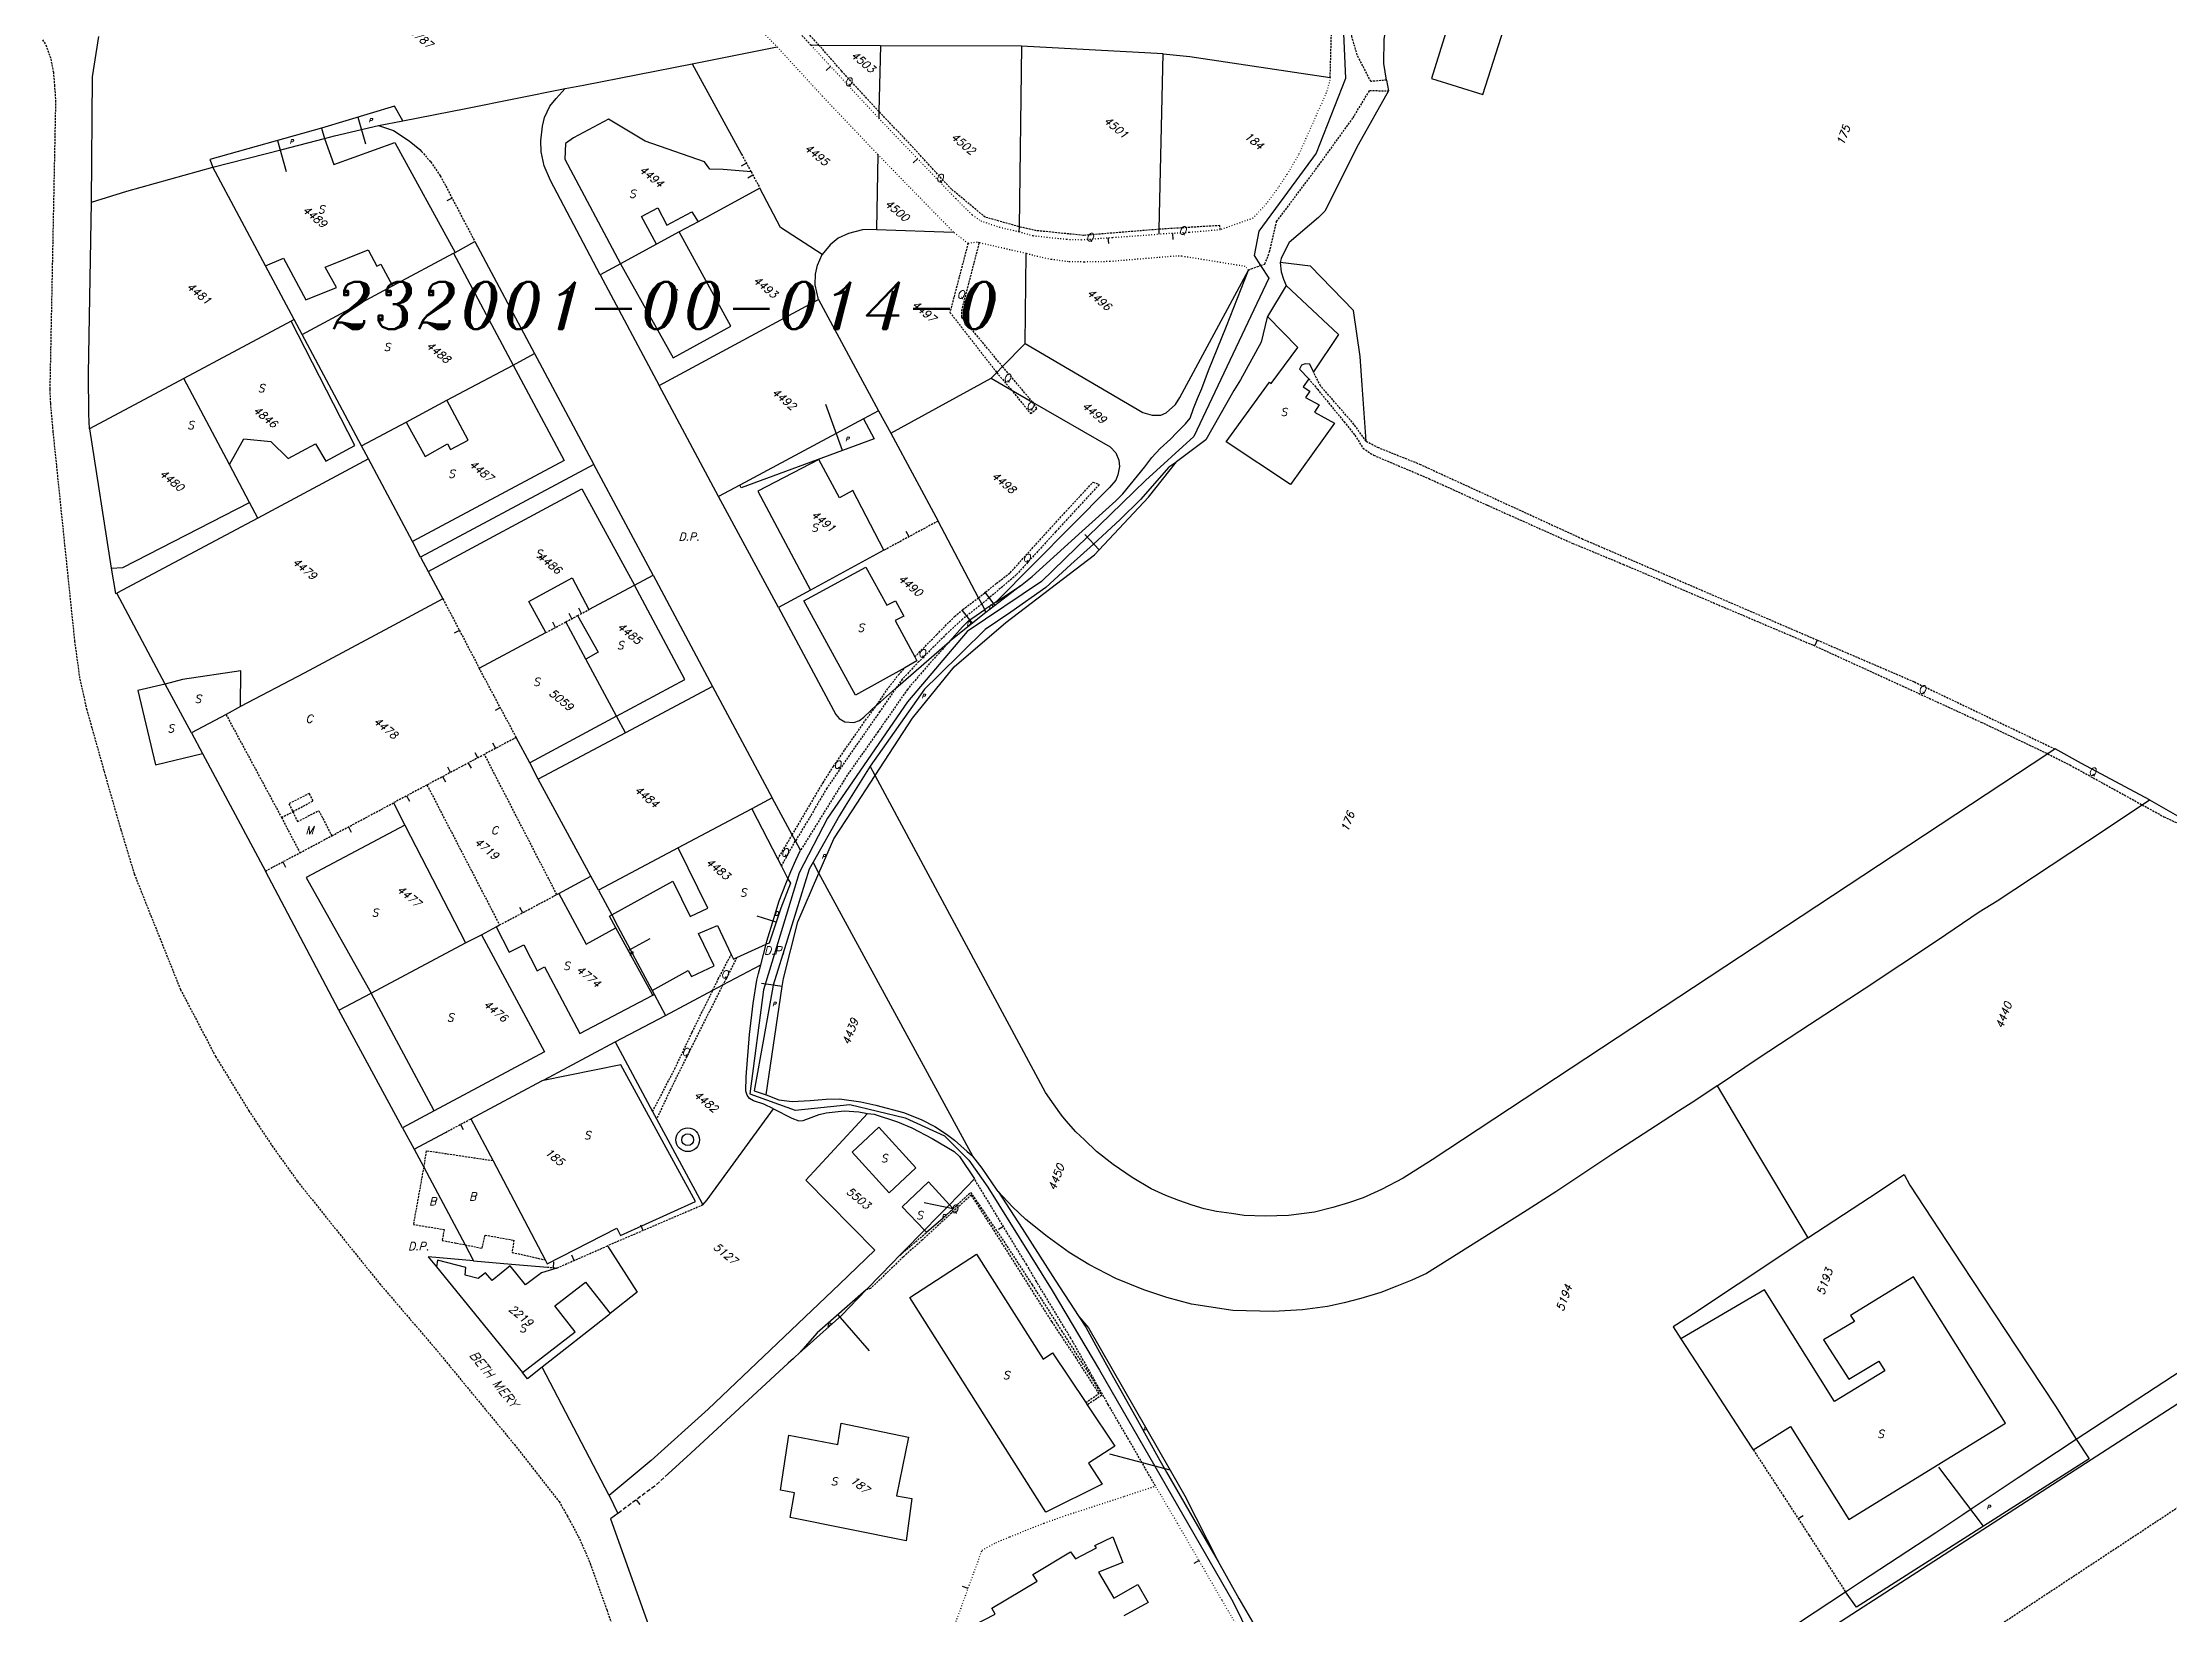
# Model space of a CAD drawing. Extents: x -334462 to -332769, y -29481 to -26664.
# Drawn here: x -334039.2 to -333769.2, y -29371.2 to -29171.6 of the extents above; entities that cross this region are included whole.
import ezdxf
from ezdxf.enums import TextEntityAlignment as Align

# ---------------------------------------------------------------- set-up
doc = ezdxf.new("R2010")
doc.units = 0
doc.header["$MEASUREMENT"] = 0
for name, pattern in [('DASHED', [0.75, 0.5, -0.25]), ('DOT', [0.25, 0, -0.25]), ('HIDDEN', [0.375, 0.25, -0.125])]:
    doc.linetypes.add(name, pattern=pattern)
for name, color, linetype in [('17', 7, 'CONTINUOUS'), ('18', 7, 'CONTINUOUS'), ('CADAST$$AREA$B$', 7, 'CONTINUOUS'), ('DP$DIVIDING$LINE', 7, 'CONTINUOUS'), ('EASEMENT$BOUNDA$', 7, 'CONTINUOUS'), ('ENC$$ST$$A$$TEXT', 7, 'CONTINUOUS'), ('ENCRO$$AREA$TEXT', 7, 'CONTINUOUS'), ('ENCROACHED$WALL', 7, 'CONTINUOUS'), ('MAP$SHEET$BOUND$', 7, 'CONTINUOUS'), ('PARCEL$BOUNDARY', 7, 'CONTINUOUS'), ('PARCEL$NUMBER', 7, 'CONTINUOUS'), ('STATE', 7, 'CONTINUOUS'), ('STREET$TEXT', 7, 'CONTINUOUS'), ('STRUC$$FOOTPRINT', 7, 'CONTINUOUS')]:
    doc.layers.add(name, color=color, linetype=linetype)
doc.styles.add('ITALICT', font='ITALICT', dxfattribs={"height": 0.2})

# ---------------------------------------------------------------- blocks, each defined once
blk = doc.blocks.new('PUIT')
at = {"layer": 'STATE', "color": 7, "linetype": 'Continuous'}
for radius in [1.5, 0.75]:
    blk.add_circle((0, 0), radius, dxfattribs=at)

msp = doc.modelspace()

# ---------------------------------------------------------------- linework, layer by layer
at = {"layer": '17', "color": 1, "linetype": 'Continuous'}
for p, q in [((-333971.98, -29244.76), (-333972.33, -29244.1)), ((-333970.74, -29244.1), (-333971.09, -29243.44)), ((-333974.04, -29245.86), (-333974.4, -29245.2))]:
    msp.add_line(p, q, dxfattribs=at)
at = {"layer": '17', "color": 5, "linetype": 'Continuous'}
msp.add_line((-333813.88, -29247.47), (-333814.17, -29248.16), dxfattribs=at)
at = {"layer": '18', "color": 1, "linetype": 'Continuous'}
for p, q in [((-333939.13, -29174.65), (-333939.68, -29175.16)), ((-333949.82, -29186.94), (-333950.48, -29187.3)), ((-333928.09, -29186.38), (-333928.63, -29186.9)), ((-333948.98, -29188.48), (-333949.64, -29188.83)), ((-333987.18, -29191.38), (-333987.84, -29191.73)), ((-333895.74, -29195.86), (-333895.7, -29196.61)), ((-333903.92, -29196.4), (-333903.87, -29197.15)), ((-333929.17, -29234.36), (-333929.53, -29233.7)), ((-333986.25, -29246.24), (-333986.91, -29246.58)), ((-333981.04, -29256.05), (-333981.7, -29256.41)), ((-333981.64, -29261.22), (-333981.99, -29260.56)), ((-333983.91, -29262.43), (-333984.26, -29261.77)), ((-333986.11, -29308.95), (-333985.75, -29309.61)), ((-333816.31, -29358.98), (-333815.68, -29358.58)), ((-333892.35, -29364.32), (-333893, -29364.7)), ((-333921.68, -29367.88), (-333922.39, -29367.62))]:
    msp.add_line(p, q, dxfattribs=at)
at = {"layer": '18', "color": 2, "linetype": 'Continuous'}
for p, q in [((-333987.38, -29264.28), (-333987.73, -29263.62)), ((-333985.13, -29263.08), (-333984.77, -29263.74)), ((-333988.38, -29264.81), (-333988.03, -29265.47)), ((-333992.95, -29267.25), (-333992.6, -29267.91)), ((-334000.33, -29271.18), (-333999.97, -29271.84)), ((-334008.67, -29275.63), (-334008.32, -29276.29)), ((-333978.21, -29282.08), (-333978.56, -29281.42)), ((-333962.91, -29322.42), (-333963.21, -29321.73)), ((-333917.19, -29321.92), (-333917.83, -29322.31)), ((-333971.69, -29326.23), (-333971.99, -29325.54)), ((-333974.31, -29327.14), (-333974.25, -29326.39))]:
    msp.add_line(p, q, dxfattribs=at)
at = {"layer": '18', "color": 30, "linetype": 'Continuous'}
msp.add_line((-333963.79, -29356.59), (-333963.34, -29357.19), dxfattribs=at)
at = {"layer": 'CADAST$$AREA$B$', "color": 7, "linetype": 'HIDDEN'}
for points in [[(-334039.16, -29171.28), (-334038.75, -29171.94), (-334038.12, -29173.69), (-334037.79, -29175.41), (-334037.65, -29177.03), (-334037.51, -29178.99), (-334038.24, -29215.66), (-334038.17, -29217.44), (-334037.86, -29220.9), (-334035.1, -29247.62), (-334034.44, -29252.42), (-334033.58, -29256.19), (-334030.84, -29265.94), (-334029.22, -29271.55), (-334027.51, -29277.18), (-334025.4, -29282.49), (-334024.12, -29285.69), (-334021.66, -29291.82), (-334017.2, -29300.33), (-334012.98, -29307.22), (-334010.03, -29311.67), (-334006.81, -29316.16), (-334000.66, -29323.85), (-333996.38, -29329.15), (-333989.31, -29337.4), (-333979.26, -29349.6), (-333973.6, -29356.82), (-333972.56, -29358.62), (-333970.99, -29361.58), (-333970.26, -29363.24), (-333969.63, -29364.69), (-333967.51, -29370.62), (-333965.47, -29376.56)], [(-333695.55, -29309.7), (-333712.34, -29320.78), (-333835.97, -29402.39), (-333851.34, -29412.49), (-333856.95, -29416.17)]]:
    msp.add_lwpolyline(points, dxfattribs=at)
at = {"layer": 'DP$DIVIDING$LINE', "color": 2, "linetype": 'HIDDEN'}
msp.add_line((-333886.08, -29200.5), (-333884.54, -29199.94), dxfattribs=at)
for points in [[(-333868.55, -29176.4), (-333870.54, -29176.57), (-333872.28, -29173.23), (-333872.98, -29170.81), (-333873.65, -29164.28), (-333869.04, -29155.21), (-333863.87, -29146.48), (-333862.58, -29144.4), (-333858.11, -29138.85), (-333858.1, -29138.85)], [(-333962.24, -29154.09), (-333958.02, -29157.42), (-333947.63, -29165.49), (-333941.61, -29171.98)], [(-333884.54, -29199.94), (-333883.99, -29199.74), (-333883.4, -29198.16), (-333882.51, -29194.35), (-333877.14, -29187.19), (-333872.81, -29181.19), (-333870.71, -29177.72), (-333868.32, -29177.76)], [(-333924.05, -29247.67), (-333927.06, -29251.02), (-333929.38, -29253.74), (-333933.1, -29259.08), (-333937.03, -29264.64), (-333942.94, -29274.16)]]:
    msp.add_lwpolyline(points, dxfattribs=at)
at = {"layer": 'DP$DIVIDING$LINE', "color": 30, "linetype": 'HIDDEN'}
msp.add_lwpolyline([(-333875.71, -29176.06), (-333875.35, -29163.16), (-333873.72, -29156.48)], dxfattribs=at)
at = {"layer": 'EASEMENT$BOUNDA$', "color": 3, "linetype": 'HIDDEN'}
for p, q in [((-333918.04, -29213.51), (-333916.2, -29215.69)), ((-333913.49, -29217.26), (-333917.3, -29212.76)), ((-334015.87, -29256.94), (-334008.83, -29269.99)), ((-333973.88, -29279.77), (-333983.07, -29261.98)), ((-333990.36, -29265.87), (-333981.15, -29283.64)), ((-334005.29, -29266.94), (-334007.89, -29268.25)), ((-334008.83, -29269.99), (-334006.5, -29274.47)), ((-333945.83, -29275.28), (-333944, -29272.2)), ((-333945.37, -29276.18), (-333943.59, -29272.96)), ((-333951.04, -29287.78), (-333952.81, -29291.25)), ((-333930.33, -29325.57), (-333926.94, -29322.65))]:
    msp.add_line(p, q, dxfattribs=at)
for points in [[(-333940.57, -29171.99), (-333943.16, -29169.18), (-333947.3, -29164.77), (-333953.78, -29159.74), (-333961.12, -29153.93)], [(-333933, -29180.38), (-333937.75, -29175.22), (-333940.57, -29171.99)], [(-333915.21, -29195.01), (-333919.51, -29193.79), (-333923.77, -29190.26), (-333928.88, -29184.69), (-333933, -29180.38)], [(-333897.4, -29195.33), (-333907.04, -29196.11), (-333912.99, -29195.51), (-333915.21, -29195.01)], [(-333889.66, -29195.4), (-333889.74, -29194.86), (-333897.4, -29195.33)], [(-333921.68, -29197.12), (-333923.98, -29205.88), (-333918.04, -29213.51)], [(-333917.3, -29212.76), (-333922.49, -29206.49), (-333922.49, -29205.7), (-333920.24, -29197.05)], [(-333878.43, -29214.31), (-333877.33, -29215.63), (-333873.96, -29219.75), (-333872.58, -29221.47), (-333871.55, -29223.1), (-333870.2, -29224.01), (-333863.2, -29226.97), (-333855.73, -29230.37), (-333844.92, -29235.2), (-333838.52, -29237.85), (-333827.11, -29242.72), (-333814.4, -29248.12), (-333803.09, -29253.29), (-333793.11, -29257.88), (-333784.62, -29261.91)], [(-333871.15, -29222.23), (-333872.69, -29220.09), (-333876.93, -29215.21), (-333877.85, -29213.44)], [(-333916.2, -29215.69), (-333913.74, -29218.73), (-333912.95, -29218.08), (-333913.49, -29217.26)], [(-333920.34, -29242.1), (-333918.07, -29240.27), (-333916.35, -29238.93), (-333912.04, -29234.21), (-333908.94, -29230.79), (-333905.81, -29227.44), (-333905.02, -29227.74), (-333910.55, -29233.71), (-333915.56, -29239.21), (-333919.92, -29242.89)], [(-333928.45, -29249.61), (-333925.64, -29246.76), (-333923.38, -29244.48), (-333922.34, -29243.59), (-333920.34, -29242.1)], [(-333919.92, -29242.89), (-333922.39, -29244.82), (-333924.41, -29246.69), (-333927.91, -29250.2), (-333930.03, -29252.44), (-333930.88, -29253.63)], [(-333933.24, -29255.7), (-333931.74, -29253.46), (-333930.51, -29251.9), (-333929.7, -29250.98)], [(-333944, -29272.2), (-333940.09, -29265.6), (-333938.78, -29263.52), (-333937.32, -29261.42), (-333934.7, -29257.66), (-333933.24, -29255.7)], [(-333930.88, -29253.63), (-333932.89, -29256.56), (-333936.77, -29262.12), (-333939.62, -29266.28), (-333941.86, -29270.13), (-333943.59, -29272.96)], [(-333784.62, -29261.91), (-333781.81, -29263.33), (-333772.65, -29268.38)], [(-334008.83, -29269.99), (-334007.38, -29269.28), (-334006.8, -29270.52), (-334004.1, -29269.13), (-334002.45, -29272.31)], [(-334007.89, -29268.25), (-334007.39, -29269.24), (-334004.8, -29267.88), (-334005.29, -29266.94)], [(-333772.65, -29268.38), (-333769.88, -29269.9), (-333767.24, -29271.15), (-333764.13, -29272.94), (-333759.71, -29275.38), (-333748.3, -29281.25), (-333731.33, -29290.28), (-333717.44, -29297.78)], [(-333954.08, -29291.93), (-333953.38, -29290.49), (-333951.74, -29287.38)], [(-333961.72, -29307.31), (-333958.91, -29301.91), (-333956.7, -29297.25), (-333954.08, -29291.93)], [(-333952.81, -29291.25), (-333956.38, -29298.31), (-333959.45, -29304.51), (-333961.21, -29308.26)], [(-333981.97, -29313.59), (-333990.47, -29312.32), (-333990.78, -29314.36)], [(-333990.78, -29314.36), (-333992.09, -29321.65), (-333988.19, -29322.29), (-333988.44, -29323.68), (-333985.53, -29324.23)], [(-333923.57, -29319.65), (-333921.35, -29317.58), (-333917.36, -29323.47), (-333913.55, -29329.3), (-333909.81, -29335.15), (-333906.07, -29341.01), (-333904.71, -29343.34), (-333906.54, -29344.55)], [(-333906.74, -29344.25), (-333905.05, -29343.11), (-333907.96, -29338.59), (-333911.02, -29334.01), (-333916.84, -29324.81), (-333921.26, -29317.91), (-333927.47, -29323.6), (-333929.89, -29325.76), (-333934.06, -29329.79), (-333934.6, -29329.95)], [(-333985.53, -29324.23), (-333983.35, -29324.67), (-333982.98, -29323), (-333979.33, -29323.65), (-333979.56, -29325.19), (-333975.36, -29326.16)]]:
    msp.add_lwpolyline(points, dxfattribs=at)
at = {"layer": 'ENC$$ST$$A$$TEXT', "color": 1, "linetype": 'Continuous'}
for p, q in [((-334009.35, -29184.05), (-334008.24, -29187.99)), ((-333946.05, -29283.3), (-333948.46, -29282.51)), ((-333964.81, -29286.88), (-333962.03, -29285.36)), ((-333923.57, -29319.65), (-333927.23, -29318.91))]:
    msp.add_line(p, q, dxfattribs=at)
at = {"layer": 'ENCRO$$AREA$TEXT', "color": 5, "linetype": 'Continuous'}
for p, q in [((-333999.16, -29181.12), (-333998.15, -29184.5)), ((-333937.6, -29223.42), (-333939.75, -29217.59)), ((-333905.02, -29236), (-333906.85, -29234.09)), ((-333918.24, -29243.07), (-333919.55, -29241.36)), ((-333921.11, -29245.33), (-333922.44, -29243.66)), ((-333945.26, -29291.44), (-333947.88, -29291.07)), ((-333938.23, -29333.11), (-333934.25, -29337.68)), ((-333896.03, -29352.83), (-333903.69, -29350.79)), ((-333792.77, -29359.95), (-333798.46, -29352.47))]:
    msp.add_line(p, q, dxfattribs=at)
at = {"layer": 'ENCROACHED$WALL', "color": 5, "linetype": 'Continuous'}
for p, q in [((-333915.02, -29240.59), (-333919.42, -29243.98)), ((-333919.42, -29243.98), (-333924.05, -29247.67)), ((-333919.42, -29243.98), (-333919.55, -29243.59))]:
    msp.add_line(p, q, dxfattribs=at)
for points in [[(-333993.42, -29181.55), (-333994.47, -29179.72), (-334003.76, -29182.48)], [(-333934.93, -29219.4), (-333933.58, -29221.93), (-333950.47, -29228.17), (-333950.66, -29227.81)], [(-333933.47, -29264.66), (-333928.75, -29257.39), (-333923.43, -29250.88), (-333916.9, -29245.26), (-333905.63, -29236.65), (-333905.02, -29236), (-333898.78, -29229.34), (-333895.2, -29224.86)], [(-333940.6, -29277.06), (-333938.72, -29272.71), (-333936.39, -29269.13), (-333933.47, -29264.66)], [(-333947.29, -29305.21), (-333945.26, -29291.44), (-333945.1, -29290.42), (-333943.29, -29283.25), (-333940.6, -29277.06)], [(-333934.6, -29329.95), (-333940.84, -29335.39), (-333942.93, -29337.82)], [(-333907.61, -29333.32), (-333906.38, -29334.79), (-333896.03, -29352.83), (-333894.16, -29356.1), (-333889.94, -29364.45)], [(-333781.01, -29348.91), (-333779.35, -29351.41), (-333792.77, -29359.95), (-333808.89, -29370.22), (-333810.3, -29368.29)]]:
    msp.add_lwpolyline(points, dxfattribs=at)
at = {"layer": 'MAP$SHEET$BOUND$', "color": 6, "linetype": 'Continuous'}
for points in [[(-333867.06, -29140.9), (-333865.82, -29142.19), (-333874.34, -29162.82), (-333873.76, -29176.2), (-333877.5, -29185.65), (-333884.78, -29195.56), (-333885.36, -29198.68), (-333884.54, -29199.94)], [(-333884.54, -29199.94), (-333883.51, -29201.54), (-333893.03, -29221.63), (-333899.16, -29227.22), (-333912.34, -29240.03), (-333921.78, -29246.39), (-333929.38, -29255.3), (-333939.51, -29270.07), (-333943.13, -29277.01), (-333947.64, -29291.86), (-333949.38, -29305.08), (-333943.63, -29307.13), (-333936.7, -29306.43), (-333929.68, -29308.13), (-333924.69, -29310.42), (-333921.57, -29313.47), (-333919.18, -29316.9), (-333911, -29330.04), (-333905.01, -29340.16), (-333888.06, -29369.49), (-333881.49, -29382.87), (-333871.23, -29404.5), (-333865.76, -29412.12), (-333857.81, -29416.78)]]:
    msp.add_lwpolyline(points, dxfattribs=at)
at = {"layer": 'PARCEL$BOUNDARY', "color": 7, "linetype": 'Continuous'}
for p, q in [((-333940.57, -29171.99), (-333941.61, -29171.98)), ((-333932.79, -29172.03), (-333940.57, -29171.99)), ((-333932.79, -29172.03), (-333933, -29180.38)), ((-333914.89, -29172.08), (-333932.79, -29172.03)), ((-333956.69, -29174.33), (-333945.91, -29172.18)), ((-333956.69, -29174.33), (-333950.43, -29185.81)), ((-333914.89, -29172.08), (-333915.21, -29195.01)), ((-333896.93, -29173.05), (-333914.89, -29172.08)), ((-333897.4, -29195.33), (-333896.93, -29173.05)), ((-333868.55, -29176.4), (-333868.32, -29177.76)), ((-333996.5, -29182.14), (-333993.42, -29181.55)), ((-333933, -29180.38), (-333933.02, -29181.24)), ((-334010.87, -29199.98), (-334017.55, -29187.43)), ((-333933.15, -29185.82), (-333933.28, -29195.34)), ((-333948.09, -29190.12), (-333955.95, -29194.37)), ((-333958.33, -29195.66), (-333961.24, -29197.24)), ((-333955.95, -29194.37), (-333958.33, -29195.66)), ((-333933.28, -29195.34), (-333923.54, -29195.69)), ((-333915.21, -29195.01), (-333915.22, -29195.63)), ((-333897.41, -29195.95), (-333897.4, -29195.33)), ((-333994.75, -29202.53), (-333986.99, -29198.36)), ((-333986.99, -29198.36), (-333986.8, -29198.26)), ((-333986.8, -29198.26), (-333984.28, -29196.9)), ((-333984.28, -29196.9), (-333976.7, -29211.11)), ((-333961.24, -29197.24), (-333965.79, -29199.71)), ((-333914.42, -29209.81), (-333914.3, -29198.41)), ((-334007.24, -29206.79), (-334010.87, -29199.98)), ((-333965.79, -29199.71), (-333968.37, -29201.1)), ((-333968.37, -29201.1), (-333960.88, -29215.17)), ((-334006.22, -29208.7), (-333994.75, -29202.53)), ((-333960.88, -29215.17), (-333940.67, -29204.25)), ((-333940.67, -29204.25), (-333933.03, -29218.38)), ((-333881.28, -29202.47), (-333883.67, -29206.4)), ((-334007.61, -29206.99), (-334021.24, -29214.28)), ((-334007.24, -29206.79), (-334007.61, -29206.99)), ((-334006.22, -29208.7), (-334007.24, -29206.79)), ((-333998.68, -29222.82), (-334006.22, -29208.7)), ((-333917.3, -29212.76), (-333914.42, -29209.81)), ((-333979.43, -29212.56), (-333976.7, -29211.11)), ((-333976.7, -29211.11), (-333969.18, -29225.18)), ((-334021.24, -29214.28), (-334033.18, -29220.66)), ((-334015.45, -29225.18), (-334021.24, -29214.28)), ((-333987.84, -29217.04), (-333979.43, -29212.56)), ((-333953.36, -29229.25), (-333960.88, -29215.17)), ((-333931.49, -29221.21), (-333918.74, -29214.22)), ((-333918.74, -29214.22), (-333918.04, -29213.51)), ((-333918.74, -29214.22), (-333916.2, -29215.69)), ((-333918.04, -29213.51), (-333917.3, -29212.76)), ((-333993.02, -29219.8), (-333987.84, -29217.04)), ((-333916.2, -29215.69), (-333913.49, -29217.26)), ((-333998.68, -29222.82), (-333993.02, -29219.8)), ((-333934.93, -29219.4), (-333950.66, -29227.81)), ((-333933.03, -29218.38), (-333934.93, -29219.4)), ((-333933.03, -29218.38), (-333931.49, -29221.21)), ((-334033.18, -29220.66), (-334030.43, -29238.33)), ((-333997.79, -29224.49), (-333998.68, -29222.82)), ((-333931.49, -29221.21), (-333925.49, -29232.37)), ((-334012.88, -29230.02), (-334015.45, -29225.18)), ((-333997.79, -29224.49), (-334011.84, -29231.99)), ((-333992.22, -29234.97), (-333997.79, -29224.49)), ((-333969.18, -29225.18), (-333991.17, -29236.94)), ((-333961.67, -29239.25), (-333969.18, -29225.18)), ((-333950.66, -29227.81), (-333953.36, -29229.25)), ((-334011.84, -29231.99), (-334012.88, -29230.02)), ((-333945.76, -29243.34), (-333953.36, -29229.25)), ((-333920.34, -29242.1), (-333925.49, -29232.37)), ((-333991.17, -29236.94), (-333992.22, -29234.97)), ((-333932.36, -29236.08), (-333941.68, -29241.13)), ((-333991.17, -29236.94), (-333990.2, -29238.76)), ((-333990.2, -29238.76), (-333988.34, -29242.25)), ((-333964.03, -29240.51), (-333961.67, -29239.25)), ((-333961.67, -29239.25), (-333954.1, -29253.38)), ((-334023.58, -29253.06), (-334029.75, -29241.51)), ((-333969.81, -29243.6), (-333964.03, -29240.51)), ((-333941.68, -29241.13), (-333945.76, -29243.34)), ((-333919.92, -29242.89), (-333920.34, -29242.1)), ((-333918.17, -29242.66), (-333915.02, -29240.59)), ((-333919.55, -29243.59), (-333919.92, -29242.89)), ((-333918.17, -29242.66), (-333919.55, -29243.59)), ((-333983.73, -29251.04), (-333975.28, -29246.53)), ((-333970.18, -29249.91), (-333972.74, -29245.17)), ((-333966.3, -29257.12), (-333970.18, -29249.91)), ((-333930.88, -29253.63), (-333924.05, -29247.67)), ((-334020.27, -29259.26), (-334023.58, -29253.06)), ((-333954.1, -29253.38), (-333965.16, -29259.24)), ((-333954.1, -29253.38), (-333946.54, -29267.52)), ((-334015.87, -29256.94), (-334020.27, -29259.26)), ((-333965.16, -29259.24), (-333966.3, -29257.12)), ((-334020.27, -29259.26), (-334018.86, -29261.89)), ((-333977.32, -29263.07), (-333979.02, -29259.83)), ((-333965.16, -29259.24), (-333976.24, -29265.12)), ((-334018.86, -29261.89), (-334010.86, -29276.79)), ((-333976.24, -29265.12), (-333977.32, -29263.07)), ((-333933.47, -29264.66), (-333934.1, -29263.48)), ((-333783.69, -29261.3), (-333784.62, -29261.91)), ((-333969.55, -29277.46), (-333976.24, -29265.12)), ((-333994.62, -29268.14), (-333993.17, -29270.95)), ((-333949.11, -29268.88), (-333958.49, -29273.85)), ((-333946.54, -29267.52), (-333949.11, -29268.88)), ((-333944, -29272.2), (-333946.54, -29267.52)), ((-333772.65, -29268.38), (-333771.72, -29267.76)), ((-333993.17, -29270.95), (-333985.47, -29285.89)), ((-333958.49, -29273.85), (-333968.59, -29279.2)), ((-333943.59, -29272.96), (-333944, -29272.2)), ((-333942.94, -29274.16), (-333943.59, -29272.96)), ((-334001.56, -29294.47), (-334010.86, -29276.79)), ((-333940.6, -29277.06), (-333941.36, -29275.65)), ((-333921.09, -29313), (-333940.6, -29277.06)), ((-333973.88, -29279.77), (-333973.63, -29279.63)), ((-333973.63, -29279.63), (-333969.55, -29277.46)), ((-333968.59, -29279.2), (-333969.55, -29277.46)), ((-333968.59, -29279.2), (-333966.91, -29282.34)), ((-333985.47, -29285.89), (-333983.46, -29284.88)), ((-333983.46, -29284.88), (-333981.58, -29283.87)), ((-333981.58, -29283.87), (-333981.15, -29283.64)), ((-333997.45, -29292.28), (-333985.47, -29285.89)), ((-333947.99, -29288.68), (-333947.32, -29286.07)), ((-333952.81, -29291.25), (-333947.99, -29288.68)), ((-334001.56, -29294.47), (-333997.45, -29292.28)), ((-333961.78, -29291.94), (-333961.52, -29292.43)), ((-333961.52, -29292.43), (-333960.08, -29295.13)), ((-333960.08, -29295.13), (-333954.08, -29291.93)), ((-333954.08, -29291.93), (-333952.81, -29291.25)), ((-333993.49, -29309.37), (-334001.56, -29294.47)), ((-333966.48, -29298.47), (-333960.08, -29295.13)), ((-333966.48, -29298.47), (-333961.72, -29307.31)), ((-333984.78, -29308.24), (-333975.77, -29303.43)), ((-333989.44, -29307.21), (-333993.49, -29309.37)), ((-333993.49, -29309.37), (-333992, -29312.1)), ((-333961.72, -29307.31), (-333961.21, -29308.26)), ((-333992, -29312.1), (-333988.03, -29309.98)), ((-333990.78, -29314.36), (-333985.53, -29324.23)), ((-333920.86, -29315.88), (-333924.05, -29319.14)), ((-333985.53, -29324.23), (-333984.45, -29326.28)), ((-333989.15, -29327.04), (-333978.23, -29340.46)), ((-333967.22, -29356.04), (-333975.73, -29339.76)), ((-333967.22, -29356.04), (-333966.12, -29358.33))]:
    msp.add_line(p, q, dxfattribs=at)
at = {"layer": 'PARCEL$BOUNDARY', "color": 2, "linetype": 'DOT'}
for p, q in [((-333941.61, -29171.98), (-333933.02, -29181.24)), ((-333923.54, -29195.69), (-333933.15, -29185.82)), ((-333921.68, -29197.12), (-333923.54, -29195.69)), ((-333914.3, -29198.41), (-333920.24, -29197.05))]:
    msp.add_line(p, q, dxfattribs=at)
at = {"layer": 'PARCEL$BOUNDARY', "color": 2, "linetype": 'HIDDEN'}
for p, q in [((-333950.43, -29185.81), (-333949.21, -29188.05)), ((-333949.21, -29188.05), (-333948.09, -29190.12)), ((-333925.49, -29232.37), (-333932.36, -29236.08)), ((-333988.34, -29242.25), (-333983.73, -29251.04)), ((-333972.74, -29245.17), (-333971.25, -29244.37)), ((-333971.25, -29244.37), (-333969.81, -29243.6)), ((-333975.28, -29246.53), (-333972.74, -29245.17)), ((-333979.02, -29259.83), (-333983.73, -29251.04)), ((-333979.02, -29259.83), (-333983.07, -29261.98)), ((-333990.36, -29265.87), (-333994.62, -29268.14)), ((-334002.45, -29272.31), (-333994.62, -29268.14)), ((-334010.86, -29276.79), (-334006.5, -29274.47)), ((-333981.15, -29283.64), (-333973.88, -29279.77)), ((-333988.03, -29309.98), (-333984.78, -29308.24)), ((-333955.33, -29319.17), (-333967.46, -29324.37)), ((-333973.86, -29327.18), (-333967.46, -29324.37)), ((-333975.08, -29327.07), (-333973.86, -29327.18))]:
    msp.add_line(p, q, dxfattribs=at)
at = {"layer": 'PARCEL$BOUNDARY', "color": 7, "linetype": 'Continuous'}
for points in [[(-333868.55, -29176.4), (-333868.9, -29174.28), (-333868.87, -29171.24), (-333868.24, -29167.23), (-333864.8, -29158.2), (-333861.07, -29147.02), (-333856.15, -29140.66), (-333856.08, -29140.57)], [(-334032.94, -29191.87), (-334032.84, -29175.97), (-334032.03, -29170.88)], [(-333972.81, -29177.48), (-333970.49, -29177.03), (-333956.69, -29174.33)], [(-333896.93, -29173.05), (-333893.53, -29173.4), (-333875.71, -29176.06)], [(-333993.42, -29181.55), (-333985.45, -29180.02), (-333972.81, -29177.48)], [(-333968.37, -29201.1), (-333974.69, -29189.15), (-333975.48, -29187.29), (-333975.87, -29185.49), (-333975.91, -29184.11), (-333975.7, -29182.26), (-333975.45, -29181.15), (-333974.78, -29179.71), (-333973.97, -29178.72), (-333972.81, -29177.48)], [(-333868.32, -29177.76), (-333872.18, -29184.61), (-333876.39, -29193.02), (-333877.21, -29193.85), (-333880.91, -29197.02), (-333881.67, -29198.49), (-333881.95, -29199.06), (-333882.08, -29199.53)], [(-334003.35, -29183.81), (-334002.09, -29183.49), (-333996.5, -29182.14)], [(-333996.5, -29182.14), (-333994.61, -29182.81), (-333992.62, -29184.12), (-333991.29, -29185.2), (-333991.07, -29185.45)], [(-334017.55, -29187.43), (-334008.73, -29185.19), (-334003.35, -29183.81)], [(-334032.94, -29191.87), (-334028.48, -29190.5), (-334017.55, -29187.43)], [(-333940.18, -29198.54), (-333945.49, -29195.11), (-333948.09, -29190.12)], [(-334033.18, -29220.66), (-334033.29, -29218.82), (-334033.34, -29213.68), (-334032.94, -29191.87)], [(-333933.28, -29195.34), (-333935.08, -29195.41), (-333936.85, -29195.88), (-333938.15, -29196.47), (-333939.18, -29197.3), (-333940.18, -29198.54)], [(-333940.67, -29204.25), (-333941.08, -29202.39), (-333941.05, -29201.01), (-333940.8, -29199.87), (-333940.18, -29198.54)], [(-333915.02, -29240.59), (-333913.53, -29239.41), (-333907.19, -29233.65), (-333902.91, -29229.79), (-333902.05, -29228.92), (-333899.22, -29225.49), (-333898.36, -29224.32), (-333897.28, -29223.16), (-333895.98, -29221.97), (-333895.22, -29221.17), (-333894.07, -29220.02), (-333893.47, -29219.3), (-333893.07, -29218.09), (-333892.55, -29216.8), (-333891.99, -29215.54), (-333891.16, -29213.25), (-333888.89, -29207.61), (-333886.08, -29200.5)], [(-333914.42, -29209.81), (-333899.48, -29218.6), (-333898.31, -29218.93), (-333897.2, -29218.93), (-333896.53, -29218.64), (-333895.34, -29217.56), (-333894.79, -29216.69), (-333886.08, -29200.5)], [(-333871.15, -29222.23), (-333871.67, -29215.11), (-333871.92, -29211.46), (-333872.76, -29205.65), (-333878.23, -29200.03), (-333882.08, -29199.53)], [(-333882.08, -29199.53), (-333881.94, -29200.72), (-333881.63, -29201.65), (-333881.28, -29202.47)], [(-333883.67, -29206.4), (-333883.72, -29206.47), (-333884.46, -29209.67), (-333887.11, -29214.43), (-333887.94, -29215.79), (-333891.49, -29222.05), (-333895.2, -29224.86)], [(-333913.49, -29217.26), (-333903.65, -29222.93), (-333902.94, -29223.69), (-333902.54, -29224.63), (-333902.46, -29225.43), (-333902.65, -29226.51), (-333902.94, -29227.19), (-333903.72, -29228.09), (-333918.17, -29242.66)], [(-333895.2, -29224.86), (-333895.3, -29224.94), (-333896.18, -29225.51), (-333899.78, -29229.62), (-333902.38, -29232.18), (-333905.77, -29235.28), (-333908.64, -29237.9), (-333911.81, -29240.78), (-333916.27, -29243.94), (-333919.51, -29246.15), (-333925.45, -29251.98), (-333927.22, -29253.7), (-333934.1, -29263.48)], [(-334011.84, -29231.99), (-334013.26, -29232.75), (-334029.75, -29241.51)], [(-334030.43, -29238.33), (-334029.92, -29241.56), (-334029.75, -29241.51)], [(-333988.34, -29242.25), (-333995.11, -29245.88), (-334005.95, -29251.69), (-334014.05, -29255.9)], [(-333945.76, -29243.34), (-333938.48, -29256.91), (-333938.05, -29257.42), (-333937.34, -29257.85), (-333936.16, -29257.92), (-333935.44, -29257.67), (-333934.9, -29257.24), (-333934.04, -29256.41), (-333933.24, -29255.7)], [(-333924.05, -29247.67), (-333922.4, -29245.78), (-333921.59, -29245), (-333920.63, -29244.34), (-333919.55, -29243.59)], [(-333933.24, -29255.7), (-333932.79, -29255.3), (-333930.88, -29253.63)], [(-334014.05, -29255.9), (-334015.85, -29256.92), (-334015.87, -29256.94)], [(-333934.1, -29263.48), (-333937.26, -29268.57), (-333937.99, -29269.76), (-333941.36, -29275.65)], [(-333784.62, -29261.91), (-333862.77, -29313.43), (-333866.46, -29315.76), (-333869.18, -29317.23), (-333871.54, -29318.26), (-333873.39, -29318.91), (-333875.36, -29319.51), (-333877.69, -29320.08), (-333881, -29320.5), (-333883.97, -29320.6), (-333886.63, -29320.5), (-333888.25, -29320.28), (-333890.15, -29320.01), (-333891.71, -29319.65), (-333893.21, -29319.2), (-333894.92, -29318.62), (-333896.57, -29317.96), (-333898.42, -29317.11), (-333900.85, -29315.68), (-333903.24, -29314.05), (-333905.37, -29312.39), (-333906.91, -29310.93), (-333907.99, -29309.88), (-333909.22, -29308.5), (-333909.82, -29307.76), (-333910.73, -29306.48), (-333911.85, -29304.9), (-333933.44, -29264.73), (-333933.47, -29264.66)], [(-333771.72, -29267.76), (-333780.33, -29263.13), (-333783.69, -29261.3)], [(-333826.59, -29304.05), (-333821.25, -29300.47), (-333814.87, -29296.28), (-333807.92, -29291.75), (-333798.6, -29285.56), (-333793.34, -29281.99), (-333791.06, -29280.57), (-333779.58, -29272.98), (-333772.65, -29268.38)], [(-333771.72, -29267.76), (-333767.25, -29270.29), (-333762.11, -29273.13), (-333761.63, -29273.39)], [(-333944.55, -29277.78), (-333944.19, -29276.84), (-333943.53, -29275.41), (-333942.94, -29274.16)], [(-333941.36, -29275.65), (-333941.84, -29276.54), (-333944.58, -29285.44), (-333946.41, -29291.28), (-333946.42, -29291.29), (-333947.61, -29297.93), (-333948.85, -29304.68), (-333947.29, -29305.21)], [(-333947.32, -29286.07), (-333947.22, -29285.71), (-333946.35, -29282.8), (-333945.66, -29280.56), (-333944.79, -29278.42), (-333944.55, -29277.78)], [(-333966.91, -29282.34), (-333966.12, -29283.82), (-333961.78, -29291.94)], [(-333983.46, -29284.88), (-333975.44, -29299.74), (-333989.44, -29307.21)], [(-333946.39, -29306.99), (-333947.6, -29306.38), (-333948.91, -29305.98), (-333949.42, -29305.68), (-333949.72, -29305.23), (-333949.88, -29304.72), (-333949.86, -29302.92), (-333949.44, -29297.52), (-333948.95, -29293.62), (-333948.47, -29290.66), (-333948.26, -29289.78), (-333947.99, -29288.68)], [(-333975.77, -29303.43), (-333975.49, -29303.28), (-333966.48, -29298.47)], [(-333826.59, -29304.05), (-333829.44, -29305.94), (-333831.49, -29307.28), (-333834.42, -29309.19), (-333839.69, -29312.62), (-333847.07, -29317.49), (-333851.18, -29320.12), (-333863.49, -29327.88), (-333865.33, -29328.72), (-333867.23, -29329.5), (-333869.29, -29330.28), (-333871.84, -29331.05), (-333873.95, -29331.62), (-333876.04, -29332.07), (-333879.21, -29332.47), (-333882.95, -29332.71), (-333888.08, -29332.58), (-333893.33, -29331.77), (-333896.45, -29330.93), (-333899.38, -29329.97), (-333902.9, -29328.51), (-333906.33, -29326.75), (-333908.85, -29325.19), (-333911.62, -29323.19), (-333914.33, -29321.02), (-333916.05, -29319.4), (-333917.84, -29317.48)], [(-333706.36, -29303.81), (-333708.04, -29304.93), (-333730.97, -29320.29), (-333759.16, -29338.63), (-333867.37, -29408.57)], [(-333826.59, -29304.05), (-333821.97, -29311.83), (-333815.07, -29323.34)], [(-333781.01, -29348.91), (-333768.78, -29340.92), (-333754.21, -29331.2), (-333713.31, -29303.92)], [(-333955.33, -29319.17), (-333954.78, -29318.53), (-333946.39, -29306.99)], [(-333947.29, -29305.21), (-333945.7, -29305.83), (-333944.01, -29306.04), (-333941.74, -29305.93), (-333939.69, -29305.73), (-333938, -29305.71), (-333935.28, -29306.1), (-333933.39, -29306.53), (-333929.89, -29307.42), (-333927.61, -29308.31), (-333925.89, -29309.23), (-333924.43, -29310.2), (-333923.42, -29310.96), (-333921.8, -29312.41), (-333921.09, -29313)], [(-333946.39, -29306.99), (-333944.04, -29308.16), (-333943.16, -29308.49), (-333942.6, -29308.45), (-333940.57, -29307.7), (-333939.68, -29307.48), (-333937.42, -29307.23), (-333935.53, -29307.35), (-333934.46, -29307.57)], [(-333934.46, -29307.57), (-333942.29, -29316.02), (-333933.52, -29324.92), (-333938, -29329.25), (-333954.66, -29345.11), (-333961.89, -29351.6), (-333967.22, -29356.04)], [(-333961.21, -29308.26), (-333955.73, -29318.44), (-333955.33, -29319.17)], [(-333934.46, -29307.57), (-333933.6, -29307.67), (-333930.63, -29308.61), (-333928.82, -29309.37), (-333926.24, -29310.74), (-333923.46, -29312.4), (-333922.78, -29313.03), (-333920.86, -29315.88)], [(-333992, -29312.1), (-333990.82, -29314.29), (-333990.78, -29314.36)], [(-333917.84, -29317.48), (-333917.99, -29317.31), (-333919.9, -29314.52), (-333921.09, -29313)], [(-333917.84, -29317.48), (-333914.83, -29322.17), (-333910.61, -29328.71), (-333907.61, -29333.32)], [(-333815.07, -29323.34), (-333807.27, -29318.22), (-333802.85, -29315.32), (-333802.15, -29316.68), (-333795.56, -29326.67), (-333788.59, -29337.23), (-333783.64, -29344.73), (-333781.01, -29348.91)], [(-333924.05, -29319.14), (-333925.64, -29320.77), (-333927.14, -29322.31), (-333927.2, -29322.36)], [(-333927.2, -29322.36), (-333929.91, -29325.14), (-333930.33, -29325.57)], [(-333984.45, -29326.28), (-333990.21, -29325.74), (-333989.15, -29327.04)], [(-333967.46, -29324.37), (-333963.67, -29330.25), (-333967.11, -29332.96)], [(-333930.33, -29325.57), (-333931.3, -29326.56), (-333934.38, -29329.72), (-333934.6, -29329.95)], [(-333815.07, -29323.34), (-333823.94, -29329.24), (-333829.61, -29332.99), (-333832.19, -29334.65), (-333831.18, -29336.19)], [(-333984.45, -29326.28), (-333979.63, -29326.69), (-333975.08, -29327.07)], [(-333934.6, -29329.95), (-333937.72, -29333.15), (-333942.12, -29337.1), (-333942.93, -29337.82)], [(-333967.11, -29332.96), (-333967.34, -29333.15), (-333975.73, -29339.76)], [(-333907.61, -29333.32), (-333906.72, -29334.68), (-333905.45, -29337.02), (-333903.42, -29340.68), (-333900.16, -29346.51), (-333897.35, -29351.61), (-333896.5, -29353.1), (-333893.03, -29359.1), (-333890.54, -29363.4), (-333889.94, -29364.45)], [(-333831.18, -29336.19), (-333828.04, -29341.02), (-333822.98, -29348.76), (-333822, -29350.27)], [(-333942.93, -29337.82), (-333943.85, -29338.65), (-333944.5, -29339.24), (-333956.86, -29350.68), (-333959.75, -29353.3)], [(-333975.73, -29339.76), (-333977.6, -29341.23), (-333978.23, -29340.46)], [(-333810.3, -29368.29), (-333808.39, -29367.03), (-333798.85, -29360.75), (-333795.4, -29358.45), (-333794.22, -29357.66), (-333788.39, -29353.77), (-333781.01, -29348.91)], [(-333966.12, -29358.33), (-333967.06, -29359.03), (-333959.09, -29381.41), (-333956.84, -29388.39)], [(-333889.94, -29364.45), (-333887.29, -29369.12), (-333884.93, -29373.19), (-333884.07, -29374.95), (-333882.66, -29377.97), (-333879.93, -29383.66), (-333877.23, -29389.34), (-333874.16, -29395.83), (-333870.98, -29402.34)], [(-333870.98, -29402.34), (-333867.22, -29401.49), (-333864.51, -29400.76), (-333861.84, -29399.91), (-333858.1, -29398.41), (-333855.02, -29397.12), (-333850.64, -29394.85), (-333847.34, -29392.68), (-333810.3, -29368.29)]]:
    msp.add_lwpolyline(points, dxfattribs=at)
at = {"layer": 'PARCEL$BOUNDARY', "color": 2, "linetype": 'DOT'}
for points in [[(-333965.59, -29155.82), (-333961.65, -29158.39), (-333959.58, -29159.89), (-333951.55, -29166.41), (-333945.91, -29172.18)], [(-333945.91, -29172.18), (-333940.2, -29178.41), (-333933.15, -29185.82)], [(-333875.71, -29176.06), (-333875.82, -29176.7), (-333876.22, -29178.03), (-333879.72, -29185.88), (-333881.18, -29188.35), (-333882.57, -29190.4), (-333883.8, -29192.08), (-333885.51, -29193.92), (-333889.66, -29195.4)], [(-333933.02, -29181.24), (-333923.23, -29191.44), (-333921.15, -29193.51), (-333920.07, -29194.26), (-333917.69, -29195.06), (-333915.22, -29195.63)], [(-333915.22, -29195.63), (-333913.45, -29196.14), (-333909.14, -29196.6), (-333907.29, -29196.65), (-333903.3, -29196.36), (-333897.41, -29195.95)], [(-333889.66, -29195.4), (-333893.65, -29195.75), (-333897.41, -29195.95)], [(-333920.24, -29197.05), (-333920.54, -29196.98), (-333921.68, -29197.12)], [(-333886.08, -29200.5), (-333886.49, -29200.05), (-333894.55, -29198.75), (-333895.21, -29198.73), (-333903.68, -29199.43), (-333906.98, -29199.49), (-333908.94, -29199.45), (-333911.12, -29199.17), (-333913.14, -29198.73), (-333914.3, -29198.41)], [(-333919.9, -29362.99), (-333918.15, -29362.04), (-333916.36, -29361.29), (-333912.01, -29359.55), (-333909.32, -29358.6), (-333901.82, -29356.16), (-333897.89, -29354.85)], [(-333868.19, -29410.91), (-333869.11, -29409.46), (-333870.48, -29407.56), (-333871.82, -29405.38), (-333873.85, -29401.96), (-333875.09, -29399.19), (-333876.77, -29395.64), (-333879.79, -29389), (-333883.63, -29380.68), (-333886.28, -29374.86), (-333887.04, -29373.44), (-333889.44, -29369.36), (-333895.09, -29359.59), (-333897.89, -29354.85)], [(-333933.57, -29389.97), (-333925.12, -29377.05), (-333924.76, -29376.34), (-333919.9, -29362.99)]]:
    msp.add_lwpolyline(points, dxfattribs=at)
at = {"layer": 'PARCEL$BOUNDARY', "color": 2, "linetype": 'HIDDEN'}
for points in [[(-333991.07, -29185.45), (-333989.87, -29186.79), (-333988.67, -29188.54), (-333984.28, -29196.9)], [(-333871.15, -29222.23), (-333869.7, -29223), (-333864.36, -29225.14), (-333843.78, -29234.59), (-333813.88, -29247.47), (-333801.54, -29252.79), (-333783.69, -29261.3)], [(-333983.07, -29261.98), (-333985.84, -29263.46), (-333990.36, -29265.87)], [(-334006.5, -29274.47), (-334006.49, -29274.47), (-334002.45, -29272.31)], [(-333897.89, -29354.85), (-333901.3, -29348.92), (-333903.89, -29344.5), (-333907.05, -29338.87), (-333908.64, -29336.07), (-333912.99, -29328.9), (-333914.23, -29326.78), (-333920.86, -29315.88)], [(-333822, -29350.27), (-333818.21, -29356.07), (-333816.31, -29358.98), (-333814.93, -29361.11), (-333810.3, -29368.29)]]:
    msp.add_lwpolyline(points, dxfattribs=at)
at = {"layer": 'PARCEL$BOUNDARY', "color": 2, "linetype": 'DASHED'}
msp.add_lwpolyline([(-333959.75, -29353.3), (-333961.45, -29354.85), (-333966.12, -29358.33)], dxfattribs=at)
at = {"layer": 'STRUC$$FOOTPRINT', "color": 1, "linetype": 'Continuous'}
for p, q in [((-334003.76, -29182.48), (-334003.35, -29183.81)), ((-333986.99, -29198.36), (-333979.43, -29212.56)), ((-333966.3, -29257.12), (-333977.32, -29263.07)), ((-333949.11, -29268.88), (-333945.83, -29275.28)), ((-333945.83, -29275.28), (-333945.37, -29276.18)), ((-333945.37, -29276.18), (-333944.55, -29277.78)), ((-333961.69, -29292.56), (-333966.4, -29283.98)), ((-333951.04, -29287.78), (-333947.32, -29286.07)), ((-333989.44, -29307.21), (-333997.45, -29292.28)), ((-333961.69, -29292.56), (-333961.52, -29292.43)), ((-333984.78, -29308.24), (-333981.97, -29313.59)), ((-333928.3, -29314.45), (-333933.01, -29309.29)), ((-333981.97, -29313.59), (-333975.36, -29326.16)), ((-333924.05, -29319.14), (-333923.57, -29319.65)), ((-333927.2, -29322.36), (-333926.94, -29322.65)), ((-333906.74, -29344.25), (-333906.54, -29344.55)), ((-333937.78, -29346.87), (-333929.26, -29348.66)), ((-333918.68, -29370.34), (-333912.92, -29366.93))]:
    msp.add_line(p, q, dxfattribs=at)
for points in [[(-333858.57, -29162.45), (-333862.87, -29176.18), (-333856.34, -29178.23), (-333853.35, -29168.82), (-333852.29, -29169.18), (-333850.92, -29164.88)], [(-334003.76, -29182.48), (-334017.92, -29186.47), (-334017.55, -29187.43)], [(-333949.21, -29188.05), (-333952.78, -29187.76), (-333954.44, -29187.69), (-333955.12, -29186.78), (-333962.65, -29184.15), (-333967.32, -29181.36), (-333971.78, -29183.72), (-333972.78, -29184.44), (-333972.86, -29186.42), (-333965.79, -29199.71)], [(-334003.35, -29183.81), (-334002.2, -29187.12), (-333994.46, -29184.33), (-333986.8, -29198.26)], [(-333961.24, -29197.24), (-333963.15, -29193.72), (-333961.07, -29192.6), (-333959.93, -29194.82), (-333956.73, -29193.12), (-333955.95, -29194.37)], [(-333965.79, -29199.71), (-333959.12, -29211.66), (-333951.78, -29207.63), (-333958.33, -29195.66)], [(-334010.87, -29199.98), (-334008.57, -29199), (-334005.76, -29204.3), (-334001.85, -29202.72), (-334003.28, -29200.15), (-333997.83, -29197.93), (-333996.72, -29200), (-333996.23, -29199.77), (-333994.75, -29202.53)], [(-333881.28, -29202.47), (-333874.66, -29208.67), (-333877.85, -29213.44)], [(-334015.45, -29225.18), (-334013.61, -29221.92), (-334010.17, -29222.28), (-334007.97, -29224.43), (-334004.53, -29222.55), (-334003.19, -29224.76), (-333999.51, -29222.76), (-334007.61, -29206.99)], [(-333878.43, -29214.31), (-333879.12, -29215.34), (-333878.28, -29215.88), (-333878.85, -29216.67), (-333877.1, -29217.62), (-333877.7, -29218.54), (-333875.16, -29219.93), (-333880.73, -29227.74), (-333888.91, -29222.33), (-333883.42, -29214.73), (-333883.21, -29214.91), (-333879.83, -29210.35), (-333883.67, -29206.4)], [(-333877.85, -29213.44), (-333878.29, -29212.44), (-333878.88, -29212.42), (-333879.35, -29212.58), (-333879.61, -29213.08), (-333878.43, -29214.31)], [(-333979.43, -29212.56), (-333972.95, -29224.68), (-333992.22, -29234.97)], [(-333993.02, -29219.8), (-333990.59, -29224.16), (-333987.75, -29222.58), (-333987.36, -29223.29), (-333985.12, -29222.12), (-333987.84, -29217.04)], [(-333932.36, -29236.08), (-333936.31, -29228.48), (-333937.99, -29229.42), (-333940.61, -29224.57), (-333948.37, -29228.59), (-333941.68, -29241.13)], [(-333990.2, -29238.76), (-333970.72, -29228.29), (-333964.03, -29240.51)], [(-334030.43, -29238.33), (-334028.97, -29238.28), (-334012.88, -29230.02)], [(-333929.7, -29250.98), (-333935.96, -29254.47), (-333942.53, -29242.5), (-333934.65, -29238.22), (-333931.98, -29243.04), (-333930.88, -29242.49), (-333929.84, -29244.42), (-333930.92, -29244.98), (-333928.45, -29249.61)], [(-333975.28, -29246.53), (-333977.42, -29242.56), (-333971.92, -29239.57), (-333969.81, -29243.6)], [(-333966.3, -29257.12), (-333957.63, -29252.48), (-333964.03, -29240.51)], [(-333971.25, -29244.37), (-333968.65, -29249.03), (-333970.18, -29249.91)], [(-333928.45, -29249.61), (-333928.17, -29250.13), (-333929.7, -29250.98)], [(-334014.05, -29255.9), (-334013.99, -29251.37), (-334021.4, -29252.49), (-334023.58, -29253.06)], [(-334023.58, -29253.06), (-334027.05, -29253.87), (-334024.83, -29263.3), (-334018.86, -29261.89)], [(-333993.17, -29270.95), (-334005.69, -29277.63), (-333997.45, -29292.28)], [(-333966.91, -29282.34), (-333959.16, -29278.06), (-333956.97, -29282.56), (-333954.73, -29281.5), (-333958.49, -29273.85)], [(-333973.63, -29279.63), (-333970.16, -29286.06), (-333966.4, -29283.98)], [(-333944.55, -29277.78), (-333944.22, -29278.34), (-333945.46, -29281.49), (-333946.92, -29285.96), (-333947.32, -29286.07)], [(-333966.4, -29283.98), (-333967.18, -29282.53), (-333966.91, -29282.34)], [(-333981.58, -29283.87), (-333979.92, -29287.1), (-333978.08, -29286.16), (-333976.37, -29289.45), (-333975.46, -29288.97), (-333970.94, -29297.43), (-333961.69, -29292.56)], [(-333961.78, -29291.94), (-333957.19, -29289.42), (-333956.77, -29290.16), (-333953.92, -29288.81), (-333955.91, -29284.74), (-333953.49, -29283.71), (-333951.74, -29287.38)], [(-333951.74, -29287.38), (-333951.46, -29287.97), (-333951.04, -29287.78)], [(-333975.36, -29326.16), (-333975.09, -29326.66), (-333966.26, -29322.14), (-333965.78, -29323.06), (-333956.27, -29318.74), (-333965.74, -29301.39), (-333975.77, -29303.43)], [(-333933.01, -29309.29), (-333936.4, -29312.48), (-333931.68, -29317.62), (-333928.3, -29314.45)], [(-333927.2, -29322.36), (-333930.06, -29319.42), (-333926.71, -29316.22), (-333924.05, -29319.14)], [(-333926.94, -29322.65), (-333924.82, -29320.82), (-333923.57, -29319.65)], [(-333906.54, -29344.55), (-333903.05, -29349.78), (-333906.41, -29351.93), (-333904.66, -29354.6), (-333911.82, -29358.15), (-333929.06, -29330.94), (-333920.59, -29325.43), (-333912.15, -29338.77), (-333910.95, -29337.95), (-333906.74, -29344.25)], [(-333973.86, -29327.18), (-333975.81, -29327.81), (-333977.84, -29329.3), (-333979.82, -29326.9), (-333982.1, -29328.76), (-333982.93, -29327.81), (-333983.88, -29328.51), (-333985.53, -29328.1), (-333985.41, -29327.11), (-333989.01, -29326.19), (-333989.15, -29327.04)], [(-333822, -29350.27), (-333817.28, -29347.31), (-333809.88, -29359.09), (-333789.98, -29346.87), (-333801.68, -29328.3), (-333809.68, -29333.19), (-333809.15, -29333.99), (-333813.08, -29336.31), (-333809.89, -29341.29), (-333806.08, -29338.99), (-333805.29, -29340.21), (-333811.71, -29344.11), (-333820.6, -29329.93), (-333831.18, -29336.19)], [(-333978.23, -29340.46), (-333971.55, -29335.3), (-333974.15, -29331.99), (-333970.22, -29328.97), (-333967.11, -29332.96)], [(-333929.26, -29348.66), (-333930.78, -29356.11), (-333928.81, -29356.44), (-333929.53, -29361.8), (-333944.26, -29358.86), (-333943.69, -29355.7), (-333945.49, -29355.38), (-333944.45, -29348.41), (-333938.21, -29349.59), (-333937.78, -29346.87)], [(-333912.92, -29366.93), (-333913.45, -29366.07), (-333908.69, -29363.19), (-333908.05, -29364.11), (-333905.39, -29362.71), (-333905.59, -29362.4), (-333903.3, -29361.32), (-333902.05, -29364.57), (-333905.14, -29365.77), (-333903.19, -29369.09), (-333900.14, -29367.36), (-333898.83, -29369.63), (-333901.92, -29371.33)], [(-333921.05, -29372.55), (-333918.22, -29371.1), (-333918.68, -29370.34)]]:
    msp.add_lwpolyline(points, dxfattribs=at)

# ---------------------------------------------------------------- block references
at = {"layer": 'STATE', "color": 7, "linetype": 'Continuous'}
msp.add_blockref('PUIT', (-333957.26, -29310.9), dxfattribs=at)

# ---------------------------------------------------------------- texts
at = {"layer": 'DP$DIVIDING$LINE', "color": 2, "linetype": 'Continuous', "style": 'ITALICT'}
for p in [(-333957.1, -29234.35), (-333991.42, -29324.42)]:
    msp.add_text('D.P.', height=1, dxfattribs=at).set_placement(p, align=Align.MIDDLE)
at = {"layer": 'DP$DIVIDING$LINE', "color": 4, "linetype": 'Continuous', "style": 'ITALICT'}
msp.add_text('D.P.', height=1, dxfattribs=at).set_placement((-333946.25, -29286.88), align=Align.MIDDLE)
at = {"layer": 'EASEMENT$BOUNDA$', "color": 3, "linetype": 'Continuous', "style": 'ITALICT'}
for s, p in [('Q', (-333936.89, -29176.65)), ('Q', (-333925.3, -29188.87)), ('Q', (-333906.24, -29196.38)), ('Q', (-333894.46, -29195.53)), ('Q', (-333922.61, -29203.66)), ('Q', (-333916.72, -29214.24)), ('Q', (-333913.81, -29217.8)), ('Q', (-333914.26, -29237.1)), ('Q', (-333927.54, -29249.21)), ('Q', (-333800.58, -29253.8)), ('C', (-334005.31, -29257.46)), ('Q', (-333938.28, -29263.34)), ('Q', (-333778.98, -29264.22)), ('M', (-334005.26, -29271.6)), ('C', (-333981.79, -29271.63)), ('Q', (-333944.97, -29274.49)), ('Q', (-333952.59, -29289.95)), ('Q', (-333957.55, -29299.81)), ('B', (-333984.56, -29318.1)), ('B', (-333989.64, -29318.71)), ('Q', (-333923.44, -29319.72))]:
    msp.add_text(s, height=1, dxfattribs=at).set_placement(p, align=Align.MIDDLE)
at = {"layer": 'ENC$$ST$$A$$TEXT', "color": 1, "linetype": 'Continuous', "style": 'ITALICT'}
for s, p in [('P', (-334007.55, -29184.2)), ('D', (-333945.97, -29282.19)), ('P', (-333964.44, -29287.28)), ('P', (-333924.79, -29320.64))]:
    msp.add_text(s, height=0.5, dxfattribs=at).set_placement(p, align=Align.MIDDLE)
at = {"layer": 'ENCRO$$AREA$TEXT', "color": 5, "linetype": 'Continuous', "style": 'ITALICT'}
for s, p in [('P', (-333997.51, -29181.5)), ('P', (-333937, -29221.96)), ('D', (-333918.83, -29243.26)), ('D', (-333921.63, -29245.38)), ('P', (-333927.32, -29254.6)), ('P', (-333940, -29274.95)), ('P', (-333946.28, -29293.69)), ('P', (-333939.34, -29334.41)), ('P', (-333899.28, -29347.72)), ('P', (-333792.12, -29357.53))]:
    msp.add_text(s, height=0.5, dxfattribs=at).set_placement(p, align=Align.MIDDLE)
at = {"layer": 'MAP$SHEET$BOUND$', "color": 6, "linetype": 'Continuous', "style": 'ITALICT'}
msp.add_text('232001-00-014-0', height=6, dxfattribs=at).set_placement((-333960, -29205), align=Align.MIDDLE)
at = {"layer": 'PARCEL$NUMBER', "color": 7, "linetype": 'Continuous', "style": 'ITALICT'}
for s, rotation, p in [('3787', 320.5917, (-333991.14, -29170.99)), ('4503', 320.5917, (-333935, -29174.08)), ('4501', 320.5917, (-333902.9, -29182.4)), ('175', 69.9224, (-333810.57, -29183.4)), ('4495', 320.5917, (-333940.87, -29185.88)), ('4502', 320.5917, (-333922.29, -29184.47)), ('184', 320.5917, (-333885.37, -29184.09)), ('4494', 320.5917, (-333961.86, -29188.63)), ('4489', 320.5917, (-334004.61, -29193.74)), ('4500', 320.5917, (-333930.69, -29192.94)), ('4493', 320.5917, (-333947.4, -29202.67)), ('4481', 320.5917, (-334019.31, -29203.47)), ('4496', 320.5917, (-333905.04, -29204.25)), ('4497', 320.5917, (-333927.26, -29205.76)), ('4488', 320.5917, (-333988.91, -29210.94)), ('4492', 320.5917, (-333945.03, -29216.88)), ('4499', 320.5917, (-333905.66, -29218.6)), ('4846', 320.5917, (-334010.88, -29219.14)), ('4487', 320.5917, (-333983.45, -29226.02)), ('4480', 320.5917, (-334022.76, -29227.2)), ('4498', 320.5917, (-333917.14, -29227.48)), ('4491', 320.5917, (-333940.04, -29232.39)), ('4486', 320.5917, (-333974.81, -29237.69)), ('4479', 320.5917, (-334005.89, -29238.42)), ('4490', 320.5917, (-333929, -29240.54)), ('4485', 320.5917, (-333964.65, -29246.61)), ('5059', 320.5917, (-333973.32, -29255.06)), ('4478', 320.5917, (-333995.6, -29258.63)), ('4484', 320.5917, (-333962.47, -29267.36)), ('176', 69.9224, (-333873.5, -29270.52)), ('4719', 320.5917, (-333982.79, -29273.95)), ('4483', 320.5917, (-333953.41, -29276.51)), ('4477', 320.5917, (-333992.63, -29279.99)), ('4774', 320.5917, (-333969.85, -29290.17)), ('4476', 320.5917, (-333981.65, -29294.55)), ('4440', 69.9224, (-333790.21, -29295.1)), ('4439', 69.9224, (-333936.63, -29297.19)), ('4482', 320.5917, (-333954.95, -29306.06)), ('185', 320.5917, (-333974.15, -29313.08)), ('4450', 69.9224, (-333910.48, -29315.67)), ('5503', 320.5917, (-333935.6, -29318.31)), ('5127', 320.5917, (-333952.47, -29325.35)), ('5193', 69.9224, (-333812.94, -29328.91)), ('5194', 69.9224, (-333846.02, -29330.97)), ('2219', 320.5917, (-333978.44, -29333.22)), ('187', 320.5917, (-333935.39, -29354.71))]:
    msp.add_text(s, height=1, rotation=rotation, dxfattribs=at).set_placement(p, align=Align.MIDDLE)
at = {"layer": 'STREET$TEXT', "color": 7, "linetype": 'Continuous', "style": 'ITALICT'}
msp.add_text('BETH MERY', height=1.15, rotation=308.9561, dxfattribs=at).set_placement((-333985.04, -29338.26))
at = {"layer": 'STRUC$$FOOTPRINT', "color": 1, "linetype": 'Continuous', "style": 'ITALICT'}
for p in [(-333964.29, -29190.82), (-334003.78, -29192.81), (-333959.05, -29203.44), (-333995.44, -29210.27), (-334011.4, -29215.5), (-334020.36, -29220.19), (-333881.6, -29218.52), (-333987.24, -29226.36), (-333941.17, -29233.21), (-333976.15, -29236.53), (-333965.82, -29248.13), (-333935.29, -29245.91), (-333976.47, -29252.78), (-334019.45, -29254.94), (-334022.88, -29258.69), (-333950.23, -29279.52), (-333996.96, -29282.08), (-333972.66, -29288.83), (-333987.4, -29295.38), (-333970.02, -29310.32), (-333932.34, -29313.25), (-333927.85, -29320.48), (-333978.21, -29334.81), (-333916.84, -29340.78), (-333805.85, -29348.24), (-333938.69, -29354.25)]:
    msp.add_text('S', height=1, dxfattribs=at).set_placement(p, align=Align.MIDDLE)

doc.saveas('drawing.dxf')
